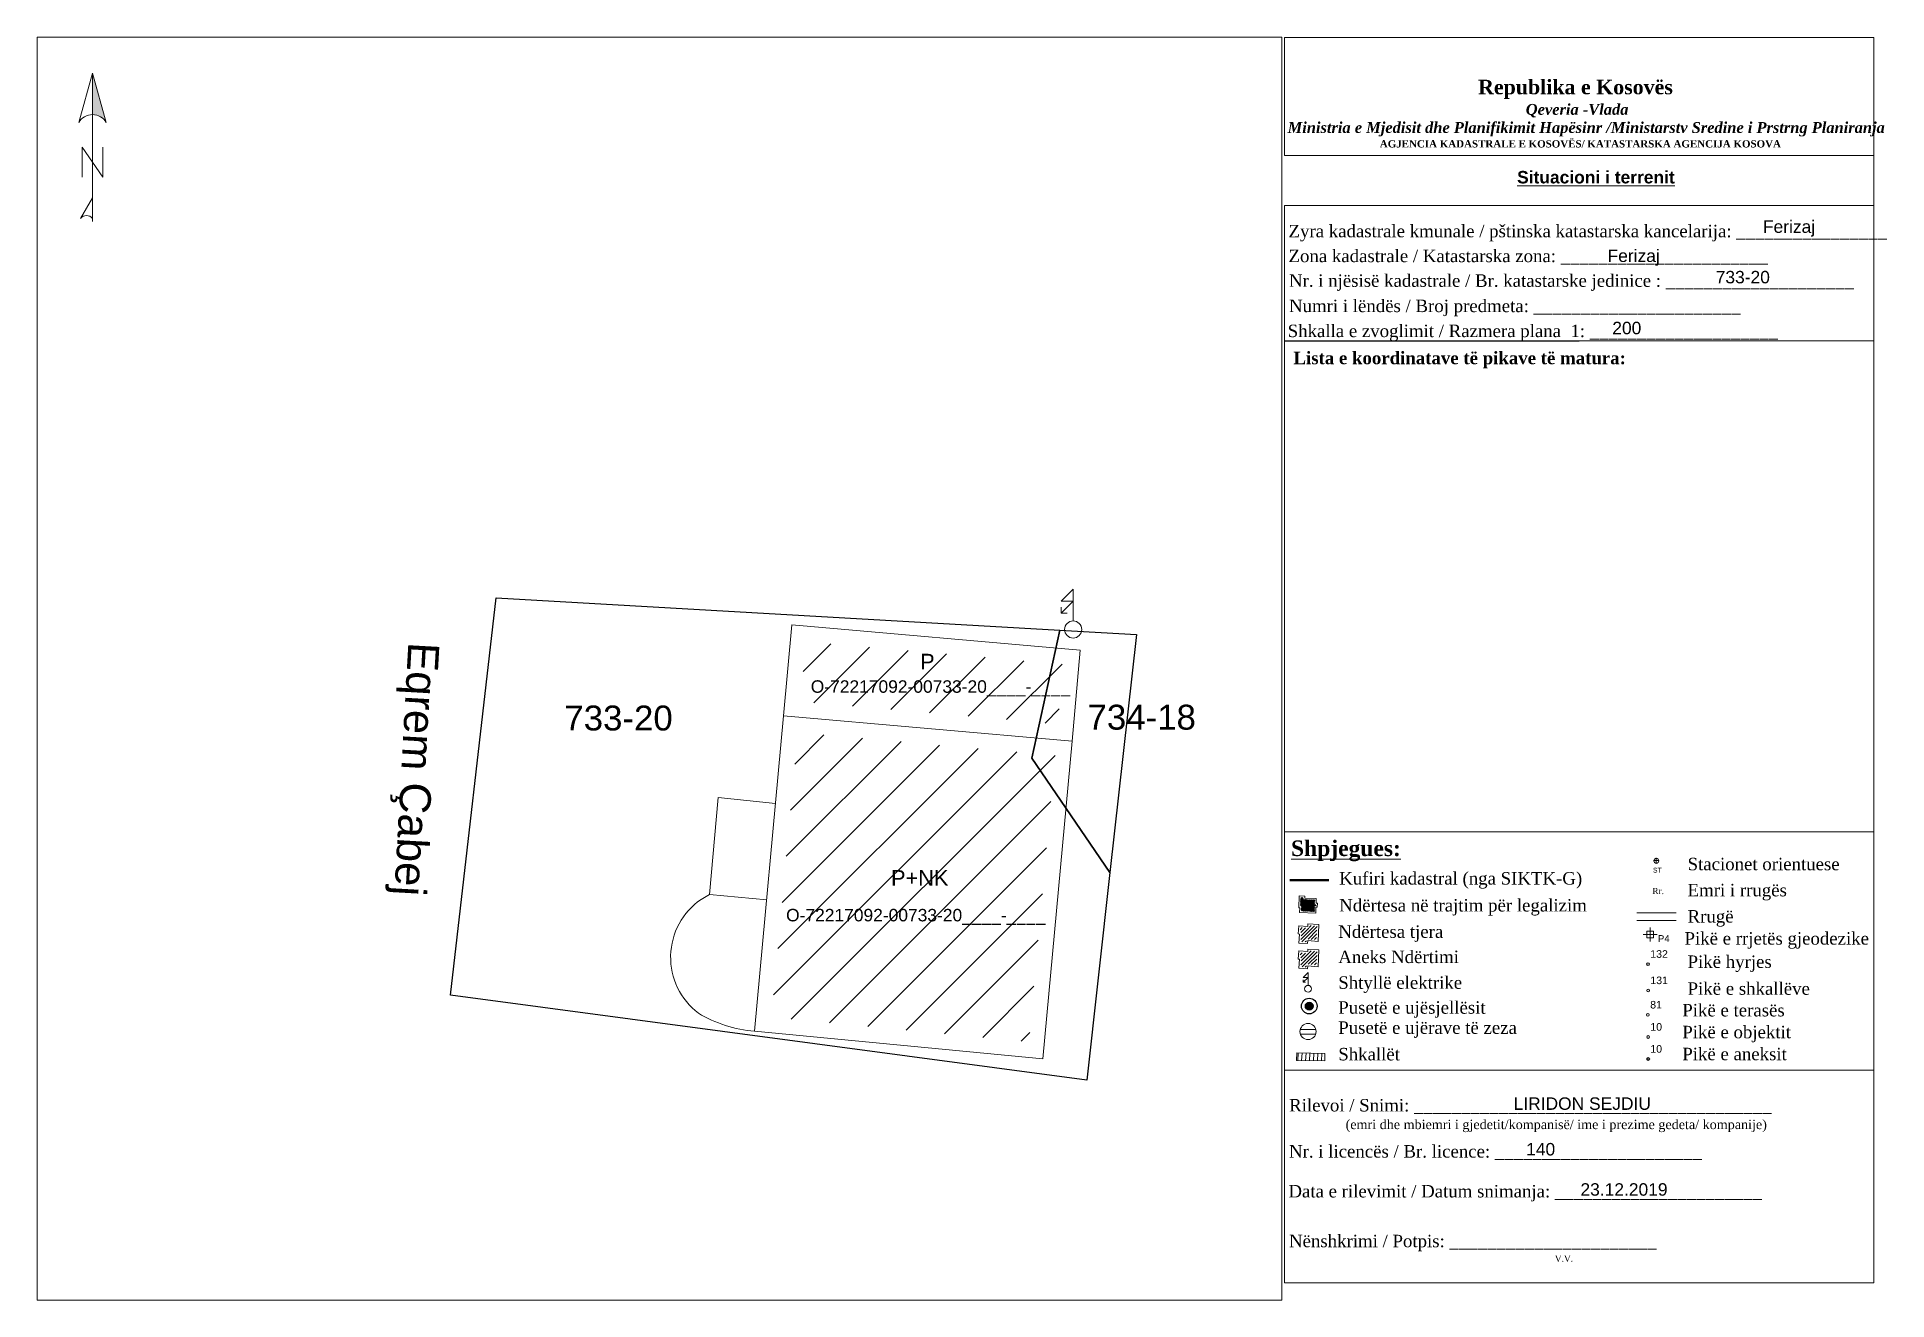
# Paper-space layout 'situacioni' of a CAD drawing. Header units: metres, sheet in millimetres. Extents: x 0 to 297, y 5 to 208.
# The model-space entities are those that its viewports show. They can reach past a viewport. Long polylines and large blocks are cut down to what shows.
import ezdxf

# ---------------------------------------------------------------- set-up
doc = ezdxf.new("R2010")
doc.units = ezdxf.units.M
doc.layers.get('0').update_dxf_attribs({"lineweight": 0})
for name, color, linetype, lineweight in [('Asfallt', 34, 'Continuous', 0), ('Etazha', 7, 'Continuous', 0), ('Etazha 0 pikat', 1, 'Continuous', 0), ('Etazha 0 terasa', 6, 'Continuous', 0), ('hyrjet pikat', 54, 'Continuous', 0), ('Korniza e jashtme', 7, 'Continuous', 0), ('kyqje ujselles', 5, 'Continuous', 0), ('Modeli', 7, 'Continuous', 0), ('ndertesa fqinje', 30, 'Continuous', 0), ('nr objektit', 7, 'Continuous', 0), ('oroto 2012', 7, 'Continuous', 0), ('ParcelBoundaryLine', 7, 'Continuous', 0), ('Perdhesa', 1, 'Continuous', 0), ('pikat rrjet', 7, 'Continuous', 0), ('Puset fekali', 30, 'Continuous', 0), ('Pusetë e Ujësjellsit', 7, 'Continuous', 0), ('Shkallet', 190, 'Continuous', 0), ('shkallet pikat', 183, 'Continuous', 0), ('shtesa', 122, 'Continuous', 0), ('shtesa pikat', 122, 'Continuous', 0), ('Shtyll elektrike', 7, 'Continuous', 0)]:
    doc.layers.add(name, color=color, linetype=linetype, lineweight=lineweight)
doc.layers.add('Nr Parceles Baze', color=7, linetype='Continuous')
doc.layers.add('Parcela Baze', color=7, linetype='Continuous')
doc.styles.get("Standard").update_dxf_attribs({"font": 'arial.ttf'})
picture_1 = doc.add_image_def('image1.ecw', size_in_pixel=(10000, 10000))

# ---------------------------------------------------------------- blocks, each defined once
blk = doc.blocks.new('*U62')
at = {"linetype": 'ByBlock', "lineweight": -2}
blk.add_hatch(color=0, dxfattribs=at).paths.add_polyline_path([(0, 562), (0, 301, -0.269143), (87, 250)])
at = {"color": 0, "linetype": 'ByBlock', "lineweight": -2}
for points in [[(87, 250, 0.580323), (-87, 250), (0, 562), (87, 250), (0, 562), (0, 300)], [(0, -356, 0.5), (-75, -356), (0, -225)]]:
    blk.add_lwpolyline(points, format="xyb", dxfattribs=at)
for points in [[(0, -375), (0, 562)], [(-66, -94), (-66, 94), (66, -94), (66, 94)]]:
    blk.add_lwpolyline(points, dxfattribs=at)
blk = doc.blocks.new('Objekti')
at = {"true_color": 0xf27172}
h = blk.add_hatch(dxfattribs=at)
h.set_pattern_fill('ANSI31', color=11, scale=0.024522, angle=180)
h.set_pattern_definition([(225, (-1841705.07278, -1157502.40894), (0.0550529186376, -0.0550529186376), [])])
h.paths.add_polyline_path([(239.98, 56.56), (238.12, 56.6), (238.12, 56.91), (237.74, 56.93), (237.69, 55.52), (237.85, 55.51), (237.82, 54.78), (239.92, 54.68), (239.95, 55.62), (240.16, 55.61), (240.16, 55.81), (239.95, 55.81)])
h.paths.add_polyline_path([(237.87, 55.78), (239.97, 55.78), (239.97, 55.89), (237.87, 55.89)], flags=24)
h.paths.add_polyline_path([(238.44, 55.5), (239.26, 55.5), (239.26, 55.68), (238.44, 55.68)], flags=24)
at = {"layer": 'ParcelBoundaryLine', "color": 1, "lineweight": 13}
blk.add_lwpolyline([(237.5, 57.18), (238.37, 57.15), (238.37, 56.84), (240.23, 56.8), (240.21, 56.05), (240.41, 56.05), (240.4, 55.36), (240.18, 55.37), (240.15, 54.43), (237.56, 54.55), (237.6, 55.28), (237.44, 55.28)], close=True, dxfattribs=at)
blk = doc.blocks.new('*X14')
for p, q in [((69.5, 22.78), (70, 22.78)), ((69.5, 22.75), (70, 22.75)), ((69.5, 22.72), (70, 22.72)), ((69.51, 22.81), (69.99, 22.81)), ((69.51, 22.69), (69.99, 22.69)), ((69.52, 22.84), (69.98, 22.84)), ((69.52, 22.66), (69.98, 22.66)), ((69.53, 22.88), (69.97, 22.88)), ((69.53, 22.62), (69.97, 22.62)), ((69.55, 22.91), (69.95, 22.91)), ((69.55, 22.59), (69.95, 22.59)), ((69.58, 22.94), (69.92, 22.94)), ((69.63, 22.97), (69.87, 22.97)), ((69.58, 22.56), (69.92, 22.56)), ((69.63, 22.53), (69.87, 22.53))]:
    blk.add_line(p, q)
blk = doc.blocks.new('Drill Hole')
at = {"color": 0, "linetype": 'ByBlock', "lineweight": -2}
for radius in [0.05, 0.025]:
    blk.add_circle((0, 0), radius, dxfattribs=at)
at = {"color": 0, "linetype": 'ByBlock', "lineweight": -2, "xscale": 0.1000000000000227, "yscale": 0.1000000000000227, "zscale": 0.1000000000000227}
blk.add_blockref('*X14', (-6.975, -2.275), dxfattribs=at)
blk = doc.blocks.new('Settling Basin - PK ujrat e zeza')
at = {"color": 21, "lineweight": 0, "flags": 128}
for points in [[(-0.95, 0.27), (0.96, 0.27)], [(-0.95, -0.33), (0.96, -0.33)]]:
    blk.add_lwpolyline(points, dxfattribs=at)
at = {"color": 21, "lineweight": 0}
blk.add_circle((0, 0), 1, dxfattribs=at)
blk = doc.blocks.new('Puset_Kan_Atmosferik')
blk.add_blockref('Settling Basin - PK ujrat e zeza', (0, 0))
blk = doc.blocks.new('Pole electricity_ Shtyllë Elekrike Druri - tension i lartë')
at = {"color": 1, "linetype": 'ByBlock', "lineweight": 0, "flags": 128}
for points in [[(0, 0.5), (0, 2.35), (-0.7, 1.65), (0, 1.65), (-0.7, 0.95)], [(-0.35, 0.95), (-0.7, 0.95), (-0.7, 1.3)]]:
    blk.add_lwpolyline(points, dxfattribs=at)
at = {"color": 1, "linetype": 'ByBlock', "lineweight": 0}
blk.add_circle((0, 0), 0.5, dxfattribs=at)
blk = doc.blocks.new('Shtylle_Elekrike_Druri')
at = {"color": 1, "lineweight": 0}
blk.add_blockref('Pole electricity_ Shtyllë Elekrike Druri - tension i lartë', (0, 0), dxfattribs=at)
blk = doc.blocks.new('A$C78AF0B80')
at = {"layer": 'Shkallet'}
h = blk.add_hatch(dxfattribs=at)
h.set_pattern_fill('ANSI31', color=256, scale=0.2, angle=95)
h.set_pattern_definition([(140, (-7512487.60946, -4692047.8944), (-0.40817013215, -0.48643822138), [])])
h.paths.add_polyline_path([(3.71, 3.59), (2.76, 4.33), (0, 0.79), (0.93, 0)])
at = {"layer": 'Shkallet', "elevation": 620.03, "flags": 128}
blk.add_lwpolyline([(3.71, 3.59), (2.76, 4.33), (0, 0.79), (0.93, 0)], dxfattribs=at)
blk = doc.blocks.new('*U65')
at = {"color": 0, "linetype": 'ByBlock', "lineweight": -2, "transparency": 16777216}
blk.add_line((0, 0), (0, 0), dxfattribs=at)
blk.add_circle((0, 0), 0.5, dxfattribs=at)
blk = doc.blocks.new('*U66', base_point=(335.79, 78.14, 621.54))
at = {"layer": 'hyrjet pikat', "linetype": 'ByBlock', "insert": (336.15, 79.14), "char_height": 1.217, "attachment_point": 7}
blk.add_mtext('132', dxfattribs=at)
blk = doc.blocks.new('*U67', base_point=(335.79, 78.14, 621.54))
at = {"layer": 'hyrjet pikat', "linetype": 'ByBlock', "lineweight": -2}
blk.add_blockref('*U66', (335.79, 78.14, 621.54), dxfattribs=at)
blk = doc.blocks.new('*U68', base_point=(335.79, 78.14, 621.54))
at = {"layer": 'hyrjet pikat', "linetype": 'ByBlock', "lineweight": -2}
blk.add_blockref('*U67', (335.79, 78.14, 621.54), dxfattribs=at)
at = {"layer": 'hyrjet pikat', "linetype": 'ByBlock', "lineweight": -2, "xscale": 0.4424959465003713, "yscale": 0.4424959465003713, "zscale": 0.4424959465003713}
blk.add_blockref('*U65', (335.79, 78.14, 621.54), dxfattribs=at)
blk = doc.blocks.new('*U69')
at = {"color": 0, "linetype": 'ByBlock', "lineweight": -2, "transparency": 16777216}
for p, q in [((-1, 0), (1, 0)), ((0, -1), (0, 1))]:
    blk.add_line(p, q, dxfattribs=at)
blk.add_lwpolyline([(-0.5, -0.5), (-0.5, 0.5), (0.5, 0.5), (0.5, -0.5)], close=True, dxfattribs=at)
blk = doc.blocks.new('*U70', base_point=(325.17, 76.16, 619.2))
at = {"layer": 'pikat rrjet', "linetype": 'ByBlock', "insert": (326.41, 76.05), "char_height": 1.1062, "attachment_point": 1}
blk.add_mtext('{\\fArial|b0|i0|c0|p34;\\C137;\\c8355647;P4}', dxfattribs=at)
blk = doc.blocks.new('*U71', base_point=(325.17, 76.16, 619.2))
at = {"layer": 'pikat rrjet', "color": 93, "linetype": 'ByBlock', "lineweight": -2}
blk.add_blockref('*U70', (325.17, 76.16, 619.2), dxfattribs=at)
blk = doc.blocks.new('*U72', base_point=(325.17, 76.16, 619.2))
at = {"layer": 'pikat rrjet', "color": 93, "linetype": 'ByBlock', "lineweight": -2, "xscale": 1.106239888375726, "yscale": 1.106239888375726, "zscale": 1.106239888375726}
blk.add_blockref('*U69', (325.17, 76.16, 619.2), dxfattribs=at)
at = {"layer": 'pikat rrjet', "color": 93, "linetype": 'ByBlock', "lineweight": -2}
blk.add_blockref('*U71', (325.17, 76.16, 619.2), dxfattribs=at)
blk = doc.blocks.new('*U73', base_point=(336.16, 80.43, 619.62))
at = {"layer": 'shkallet pikat', "linetype": 'ByBlock', "insert": (336.52, 81.43), "char_height": 1.217, "attachment_point": 7}
blk.add_mtext('131', dxfattribs=at)
blk = doc.blocks.new('*U74', base_point=(336.16, 80.43, 619.62))
at = {"layer": 'shkallet pikat', "linetype": 'ByBlock', "lineweight": -2}
blk.add_blockref('*U73', (336.16, 80.43, 619.62), dxfattribs=at)
blk = doc.blocks.new('*U75', base_point=(336.16, 80.43, 619.62))
at = {"layer": 'shkallet pikat', "linetype": 'ByBlock', "lineweight": -2, "xscale": 0.4424959465003713, "yscale": 0.4424959465003713, "zscale": 0.4424959465003713}
blk.add_blockref('*U65', (336.16, 80.43, 619.62), dxfattribs=at)
at = {"layer": 'shkallet pikat', "linetype": 'ByBlock', "lineweight": -2}
blk.add_blockref('*U74', (336.16, 80.43, 619.62), dxfattribs=at)
blk = doc.blocks.new('*U76', base_point=(344.98, 90.05, 619.9))
at = {"layer": 'Etazha 0 terasa', "linetype": 'ByBlock', "insert": (345.34, 91.04), "char_height": 1.217, "attachment_point": 7}
blk.add_mtext('81', dxfattribs=at)
blk = doc.blocks.new('*U77', base_point=(344.98, 90.05, 619.9))
at = {"layer": 'Etazha 0 terasa', "linetype": 'ByBlock', "lineweight": -2}
blk.add_blockref('*U76', (344.98, 90.05, 619.9), dxfattribs=at)
blk = doc.blocks.new('*U78', base_point=(344.98, 90.05, 619.9))
at = {"layer": 'Etazha 0 terasa', "linetype": 'ByBlock', "lineweight": -2}
blk.add_blockref('*U77', (344.98, 90.05, 619.9), dxfattribs=at)
at = {"layer": 'Etazha 0 terasa', "linetype": 'ByBlock', "lineweight": -2, "xscale": 0.4424959465003713, "yscale": 0.4424959465003713, "zscale": 0.4424959465003713}
blk.add_blockref('*U65', (344.98, 90.05, 619.9), dxfattribs=at)
blk = doc.blocks.new('*U79', base_point=(342.04, 86.06, 620.6))
at = {"layer": 'Etazha 0 pikat', "linetype": 'ByBlock', "insert": (342.4, 87.06), "char_height": 1.217, "attachment_point": 7}
blk.add_mtext('10', dxfattribs=at)
blk = doc.blocks.new('*U80', base_point=(342.04, 86.06, 620.6))
at = {"layer": 'Etazha 0 pikat', "linetype": 'ByBlock', "lineweight": -2}
blk.add_blockref('*U79', (342.04, 86.06, 620.6), dxfattribs=at)
blk = doc.blocks.new('*U81', base_point=(342.04, 86.06, 620.6))
at = {"layer": 'Etazha 0 pikat', "linetype": 'ByBlock', "lineweight": -2, "xscale": 0.4424959465003713, "yscale": 0.4424959465003713, "zscale": 0.4424959465003713}
blk.add_blockref('*U65', (342.04, 86.06, 620.6), dxfattribs=at)
at = {"layer": 'Etazha 0 pikat', "linetype": 'ByBlock', "lineweight": -2}
blk.add_blockref('*U80', (342.04, 86.06, 620.6), dxfattribs=at)

msp = doc.modelspace()

# ---------------------------------------------------------------- hatches: boundary and pattern name
at = {"layer": 'Perdhesa'}
h = msp.add_hatch(dxfattribs=at)
h.set_pattern_fill('ANSI31', color=256, scale=0.3)
h.paths.add_polyline_path([(7511885.775, 4692124.426), (7511885.947, 4692126.351), (7511877.682, 4692127.077), (7511877.51, 4692125.152)])
h = msp.add_hatch(dxfattribs=at)
h.set_pattern_fill('ANSI31', color=256, scale=0.3)
h.paths.add_polyline_path([(7511877.419, 4692124.156), (7511885.684, 4692123.43), (7511884.841, 4692114.226), (7511876.576, 4692115.017)])

# ---------------------------------------------------------------- linework, layer by layer
at = {"layer": 'Etazha 0 terasa', "elevation": 616.5, "flags": 128}
msp.add_lwpolyline([(7511876.032, 4692114.567, -0.115232), (7511874.233, 4692115.148, -0.511742), (7511874.317, 4692118.799), (7511874.585, 4692118.959)], format="xyb", dxfattribs=at)
at = {"layer": 'Parcela Baze'}
for points in [[(7511884.942, 4692123.331), (7511887.445, 4692119.66), (7511886.701, 4692113), (7511866.27, 4692115.73), (7511867.739, 4692128.479), (7511885.831, 4692127.443), (7511884.942, 4692123.331)], [(7511887.445, 4692119.66), (7511884.942, 4692123.331), (7511885.831, 4692127.443), (7511888.297, 4692127.302), (7511887.445, 4692119.66)]]:
    msp.add_lwpolyline(points, dxfattribs=at)
at = {"layer": 'Perdhesa', "elevation": 616.5, "flags": 128}
for points in [[(7511886.228, 4692123.884), (7511886.49, 4692126.805), (7511877.229, 4692127.619), (7511876.967, 4692124.698)], [(7511876.967, 4692124.698), (7511886.228, 4692123.884), (7511885.293, 4692113.68), (7511876.032, 4692114.567)]]:
    msp.add_lwpolyline(points, close=True, dxfattribs=at)
at = {"layer": 'Shkallet', "elevation": 616.5, "flags": 128}
msp.add_lwpolyline([(7511876.709, 4692121.88), (7511874.868, 4692122.074), (7511874.585, 4692118.959), (7511876.426, 4692118.789)], dxfattribs=at)

# ---------------------------------------------------------------- block references
at = {"layer": 'Shtyll elektrike', "color": 0, "linetype": 'ByBlock', "lineweight": -2, "xscale": 0.5510862420239612, "yscale": 0.5510862420239612, "zscale": 0.5510862420239612}
msp.add_blockref('Shtylle_Elekrike_Druri', (7511886.264, 4692127.466, 622), dxfattribs=at)

# ---------------------------------------------------------------- texts
at = {"insert": (7511865.92, 4692127.019), "char_height": 1, "attachment_point": 1, "rotation": 266.80336}
msp.add_mtext_dynamic_manual_height_columns('Eqrem Çabej', width=18.54012, gutter_width=1, heights=[0], dxfattribs=at)
at = {"layer": 'Etazha', "char_height": 0.5, "attachment_point": 1}
for s, insert in [('P', (7511881.35, 4692126.684)), ('P+NK', (7511880.416, 4692119.74))]:
    msp.add_mtext_dynamic_manual_height_columns(s, width=4.76477, gutter_width=0.935, heights=[0], dxfattribs=dict(at, insert=insert))
at = {"layer": 'nr objektit', "char_height": 0.4, "attachment_point": 1}
for insert in [(7511876.239, 4692125.834), (7511875.447, 4692118.495)]:
    msp.add_mtext_dynamic_manual_height_columns('^IO-72217092-00733-20____-____', width=9.86972, gutter_width=0.935, heights=[0.587], dxfattribs=dict(at, insert=insert))
at = {"layer": 'Nr Parceles Baze'}
for s, p in [('734-18', (7511886.725, 4692124.25)), ('733-20', (7511869.928, 4692124.223))]:
    msp.add_text(s, height=0.8, dxfattribs=at).set_placement(p)

# ---------------------------------------------------------------- pictures from other files: only their frames are drawn
at = {"layer": 'oroto 2012'}
image = msp.add_image(picture_1, insert=(7510000, 4692000), size_in_units=(2000, 2000), dxfattribs=at)
image.dxf.flags = 7

psp = doc.layouts.new('situacioni')

# ---------------------------------------------------------------- hatches: boundary and pattern name
at = {"layer": 'ndertesa fqinje'}
h = psp.add_hatch(dxfattribs=at)
h.set_pattern_fill('ANSI31', color=256, scale=0.124587)
h.set_pattern_definition([(45, (-1871449.20362, -1176168.6832), (-0.27970504433, 0.27970504433), [])])
h.paths.add_polyline_path([(205.95, 65.4), (204.69, 65.49), (204.65, 65.08), (203.23, 65.18), (203.17, 64.37), (203.4, 64.36), (203.28, 62.9), (204.19, 62.85), (204.26, 63.32), (205.84, 63.19)])
at = {"layer": 'shtesa'}
h = psp.add_hatch(dxfattribs=at)
h.set_pattern_fill('ANSI31', color=256, scale=0.124587)
h.set_pattern_definition([(45, (-1871449.20362, -1176172.72702), (-0.27970504433, 0.27970504433), [])])
h.paths.add_polyline_path([(205.95, 61.35), (204.69, 61.45), (204.65, 61.03), (203.23, 61.14), (203.17, 60.33), (203.4, 60.31), (203.28, 58.86), (204.19, 58.81), (204.26, 59.28), (205.84, 59.15)])

# ---------------------------------------------------------------- linework, layer by layer
at = {"layer": 'Asfallt', "color": 34, "lineweight": 9, "flags": 128}
for points in [[(257.25, 67.53), (263.55, 67.53)], [(257.25, 66.31), (263.55, 66.31)]]:
    psp.add_lwpolyline(points, dxfattribs=at)
at = {"layer": 'Modeli'}
for points in [[(200.69, 208.01), (295.33, 208.01), (295.33, 189.09), (200.69, 189.09)], [(200.69, 181.08), (295.33, 181.08), (295.33, 159.33), (200.69, 159.25)], [(200.69, 159.33), (295.33, 159.33), (295.33, 80.55), (200.69, 80.55)], [(200.69, 80.55), (295.33, 80.55), (295.33, 42.29), (200.69, 42.29)], [(200.69, 42.29), (295.33, 42.29), (295.33, 8.11), (200.69, 8.11)]]:
    psp.add_lwpolyline(points, close=True, dxfattribs=at)
psp.add_lwpolyline([(295.33, 181.08), (295.33, 189.09)], dxfattribs=at)
at = {"layer": 'Modeli', "lineweight": 50, "flags": 128}
psp.add_lwpolyline([(201.54, 72.75), (207.84, 72.75)], dxfattribs=at)
at = {"layer": 'ndertesa fqinje', "color": 7, "linetype": 'Continuous', "lineweight": 13}
for points in [[(206.21, 65.63), (206.08, 62.92), (204.47, 63.06), (204.41, 62.59), (203.02, 62.67), (203.13, 64.12), (202.9, 64.13), (202.99, 65.45), (204.43, 65.34), (204.46, 65.76)], [(206.21, 61.58), (206.08, 58.88), (204.47, 59.01), (204.41, 58.54), (203.02, 58.63), (203.13, 60.08), (202.9, 60.09), (202.99, 61.41), (204.43, 61.3), (204.46, 61.71)]]:
    psp.add_lwpolyline(points, close=True, dxfattribs=at)
at = {"layer": 'Pusetë e Ujësjellsit', "color": 7, "lineweight": 15}
psp.add_circle((260.39, 75.86), 0.391, dxfattribs=at)
at = {"layer": 'Shkallet', "elevation": 620.03, "flags": 128}
psp.add_lwpolyline([(207.15, 43.76), (202.61, 43.81)], dxfattribs=at)

# ---------------------------------------------------------------- block references
at = {"xscale": 0.0254, "yscale": 0.0254, "zscale": 0.0254}
psp.add_blockref('*U62', (9.35, 188.02), dxfattribs=at)
at = {"layer": 'Etazha 0 pikat'}
psp.add_blockref('*U81', (259.06, 47.59, 620.6), dxfattribs=at)
at = {"layer": 'Etazha 0 terasa'}
psp.add_blockref('*U78', (259.04, 51.16, 619.9), dxfattribs=at)
at = {"layer": 'hyrjet pikat'}
psp.add_blockref('*U68', (259.05, 59.29, 621.54), dxfattribs=at)
at = {"layer": 'kyqje ujselles', "color": 0, "linetype": 'ByBlock', "lineweight": -2, "xscale": 24.999995000001, "yscale": 24.999995000001, "zscale": 24.999995000001}
psp.add_blockref('Drill Hole', (204.67, 52.55, 619.52), dxfattribs=at)
at = {"layer": 'Modeli', "color": 6}
psp.add_blockref('Objekti', (-34.43, 13.05), dxfattribs=at)
at = {"layer": 'ndertesa fqinje', "rotation": 307.1214507124701}
psp.add_blockref('A$C78AF0B80', (202.05, 44.55), dxfattribs=at)
at = {"layer": 'pikat rrjet'}
psp.add_blockref('*U72', (259.4, 64.05, 619.2), dxfattribs=at)
at = {"layer": 'Puset fekali', "color": 0, "linetype": 'ByBlock', "lineweight": -2, "xscale": 1.298461642721147, "yscale": 1.298461642721147, "zscale": 1.298461642721147}
psp.add_blockref('Puset_Kan_Atmosferik', (204.48, 48.47, 459.81), dxfattribs=at)
at = {"layer": 'shkallet pikat'}
psp.add_blockref('*U75', (259.06, 55.06, 619.62), dxfattribs=at)
at = {"layer": 'shtesa pikat', "linetype": 'ByBlock', "lineweight": -2, "xscale": 0.4424959465003713, "yscale": 0.4424959465003713, "zscale": 0.4424959465003713}
psp.add_blockref('*U65', (259.06, 44.06, 620.6), dxfattribs=at)
at = {"layer": 'Shtyll elektrike', "color": 0, "linetype": 'ByBlock', "lineweight": -2, "xscale": 1.102172484047922, "yscale": 1.102172484047922, "zscale": 1.102172484047922}
psp.add_blockref('Shtylle_Elekrike_Druri', (204.48, 55.33, 326.06), dxfattribs=at)

# ---------------------------------------------------------------- texts
at = {"attachment_point": 1}
for s, insert, char_height, width in [('\\pi79.656;{\\fBook Antiqua|b1|i0|c0|p18;\\H1.3333x;Republika e Kosovës\\fTimes New Roman|b1|i0|c0|p18;\\P\\pi87.312;\\fBook Antiqua|b1|i1|c0|p18;\\H0.75x;Qeveria -Vlada\\P\\pi49.083;\\fTimes New Roman|b1|i1|c0|p18;Ministria e Mjedisit dhe Planifikimit Hapësinr /Ministarstv Sredine i Prstrng Planiranja\\P\\pi63.875;\\fBook Antiqua|b1|i0|c0|p18;\\H0.66668x;AGJENCIA KADASTRALE E KOSOVËS/ KATASTARSKA AGENCIJA KOSOVA}', (152.12, 201.25), 1.74651, 191.8237), ('{\\fArial|b1|i0|c0|p34;\\LSituacioni i terrenit }', (238.04, 186.61), 2, 57.2933), ('Ferizaj', (277.5, 178.67), 2, 24.6598), ('{\\fTimes New Roman|b0|i0|c0|p18; Zyra kadastrale kmunale / pštinska katastarska kancelarija: ________________}', (200.59, 177.96), 2, 114.6874), ('{\\fTimes New Roman|b0|i0|c0|p18; Zona kadastrale / Katastarska zona: ______________________}', (200.59, 173.97), 2, 83.344), ('Ferizaj', (252.56, 174), 2, 29.4868), ('{\\fTimes New Roman|b0|i0|c0|p18;Nr. i njësisë kadastrale / Br. katastarske jedinice : ____________________}', (201.42, 170.01), 2, 98.5379), ('733-20', (269.92, 170.57), 2, 29.4868), ('{\\fTimes New Roman|b0|i0|c0|p18; Numri i lëndës / Broj predmeta: ______________________}', (200.67, 165.95), 2, 83.344), ('{\\fTimes New Roman|b0|i0|c0|p18; Shkalla e zvoglimit / Razmera plana  1: ____________________}', (200.46, 161.94), 2, 98.5379), ('200', (253.32, 162.4), 2, 29.4868), ('{\\fTimes New Roman|b1|i0|c0|p18;Lista e koordinatave të pikave të matura:}', (202.14, 157.59), 2, 98.5379), ('{\\fTimes New Roman|b1|i0|c0|p18;\\LShpjegues:}', (201.75, 79.14), 2.5, 98.5379), ('{\\fTimes New Roman|b0|i0|c0|p18;Stacionet orientuese}', (265.41, 76.36, -1596.58), 2, 98.5379), ('{\\fTimes New Roman|b0|i0|c0|p18;Kufiri kadastral (nga SIKTK-G)}', (209.48, 74.06), 2, 98.5379), ('{\\fTimes New Roman|b0|i0|c0|p18;Rr.}', (259.74, 71.53, -1596.58), 1, 98.5379), ('{\\fTimes New Roman|b0|i0|c0|p18;Emri i rrugës }', (265.41, 72.17, -1596.58), 2, 98.5379), ('{\\fTimes New Roman|b0|i0|c0|p18;Ndërtesa në trajtim për legalizim}', (209.48, 69.74), 2, 98.5379), ('{\\fTimes New Roman|b0|i0|c0|p18;Ndërtesa tjera}', (209.33, 65.51), 2, 98.5379), ('{\\fTimes New Roman|b0|i0|c0|p18;Rrugë}', (265.41, 67.96, -1596.58), 2, 98.5379), ('{\\fTimes New Roman|b0|i0|c0|p18;Pikë e rrjetës gjeodezike}', (264.92, 64.42, -1596.58), 2, 98.5379), ('{\\fTimes New Roman|b0|i0|c0|p18;Aneks Ndërtimi}', (209.33, 61.46), 2, 98.5379), ('{\\fTimes New Roman|b0|i0|c0|p18;Pikë hyrjes}', (265.41, 60.68, -1596.58), 2, 98.5379), ('{\\fTimes New Roman|b0|i0|c0|p18;Shtyllë elektrike}', (209.33, 57.33), 2, 98.5379), ('{\\fTimes New Roman|b0|i0|c0|p18;Pikë e shkallëve}', (265.41, 56.37, -1596.58), 2, 98.5379), ('{\\fTimes New Roman|b0|i0|c0|p18;Pusetë e ujësjellësit}', (209.33, 53.33), 2, 98.5379), ('{\\fTimes New Roman|b0|i0|c0|p18;Pikë e terasës}', (264.56, 52.9, -3193.16), 2, 98.5379), ('{\\fTimes New Roman|b0|i0|c0|p18;Pusetë e ujërave të zeza}', (209.33, 50.1), 2, 98.5379), ('{\\fTimes New Roman|b0|i0|c0|p18;Pikë e objektit}', (264.56, 49.39, -3193.16), 2, 98.5379), ('{\\fTimes New Roman|b0|i0|c0|p18;Shkallët}', (209.33, 45.84), 2, 98.5379), ('{\\fTimes New Roman|b0|i0|c0|p18;Pikë e aneksit}', (264.56, 45.87, -3193.16), 2, 98.5379), ('{\\fTimes New Roman|b0|i0|c0|p18; Rilevoi / Snimi: ______________________________________\\P             \\H0.75x;(emri dhe mbiemri i gjedetit/kompanisë/ ime i prezime gedeta/ kompanije)}', (200.69, 37.64), 2, 87.3883), ('LIRIDON SEJDIU', (237.48, 37.9), 2, 24.6598), ('{\\fTimes New Roman|b0|i0|c0|p18; Nr. i licencës / Br. licence: ______________________\\P                                }', (200.67, 30.23), 2, 83.344), ('140', (239.49, 30.58), 2, 24.6598), ('{\\fTimes New Roman|b0|i0|c0|p18; Data e rilevimit / Datum snimanja: ______________________\\P                                 }', (200.57, 23.84), 2, 83.344), ('23.12.2019', (248.21, 24.12), 2, 24.6598), ('{\\fTimes New Roman|b0|i0|c0|p18; Nënshkrimi / Potpis: ______________________\\P\\H0.5x;                                                                                                                   V.V.\\P\\H2.00001x;                                ', (200.67, 15.85), 2, 83.344)]:
    psp.add_mtext(s, dxfattribs=dict(at, insert=insert, char_height=char_height, width=width))
at = {"layer": 'Pusetë e Ujësjellsit', "color": 7, "lineweight": 15}
psp.add_text('ST', height=0.782, dxfattribs=at).set_placement((259.85, 73.98))
at = {"layer": 'Pusetë e Ujësjellsit', "color": 1, "lineweight": 15}
psp.add_text('+', height=1.3, dxfattribs=at).set_placement((259.83, 75.3, 1599.55))
at = {"layer": 'shtesa pikat', "linetype": 'ByBlock', "insert": (259.42, 45.06), "char_height": 1.217, "attachment_point": 7}
psp.add_mtext('10', dxfattribs=at)

# ---------------------------------------------------------------- viewports
at = {"layer": 'Korniza e jashtme', "view_target_point": (7499131.095, 4689980.516), "view_twist_angle": 360}
psp.add_viewport(center=(100.36, 106.74), size=(199.84, 202.737), view_center_point=(12741.886, 2145.696), view_height=40.5474, dxfattribs=at)

doc.saveas('drawing.dxf')
